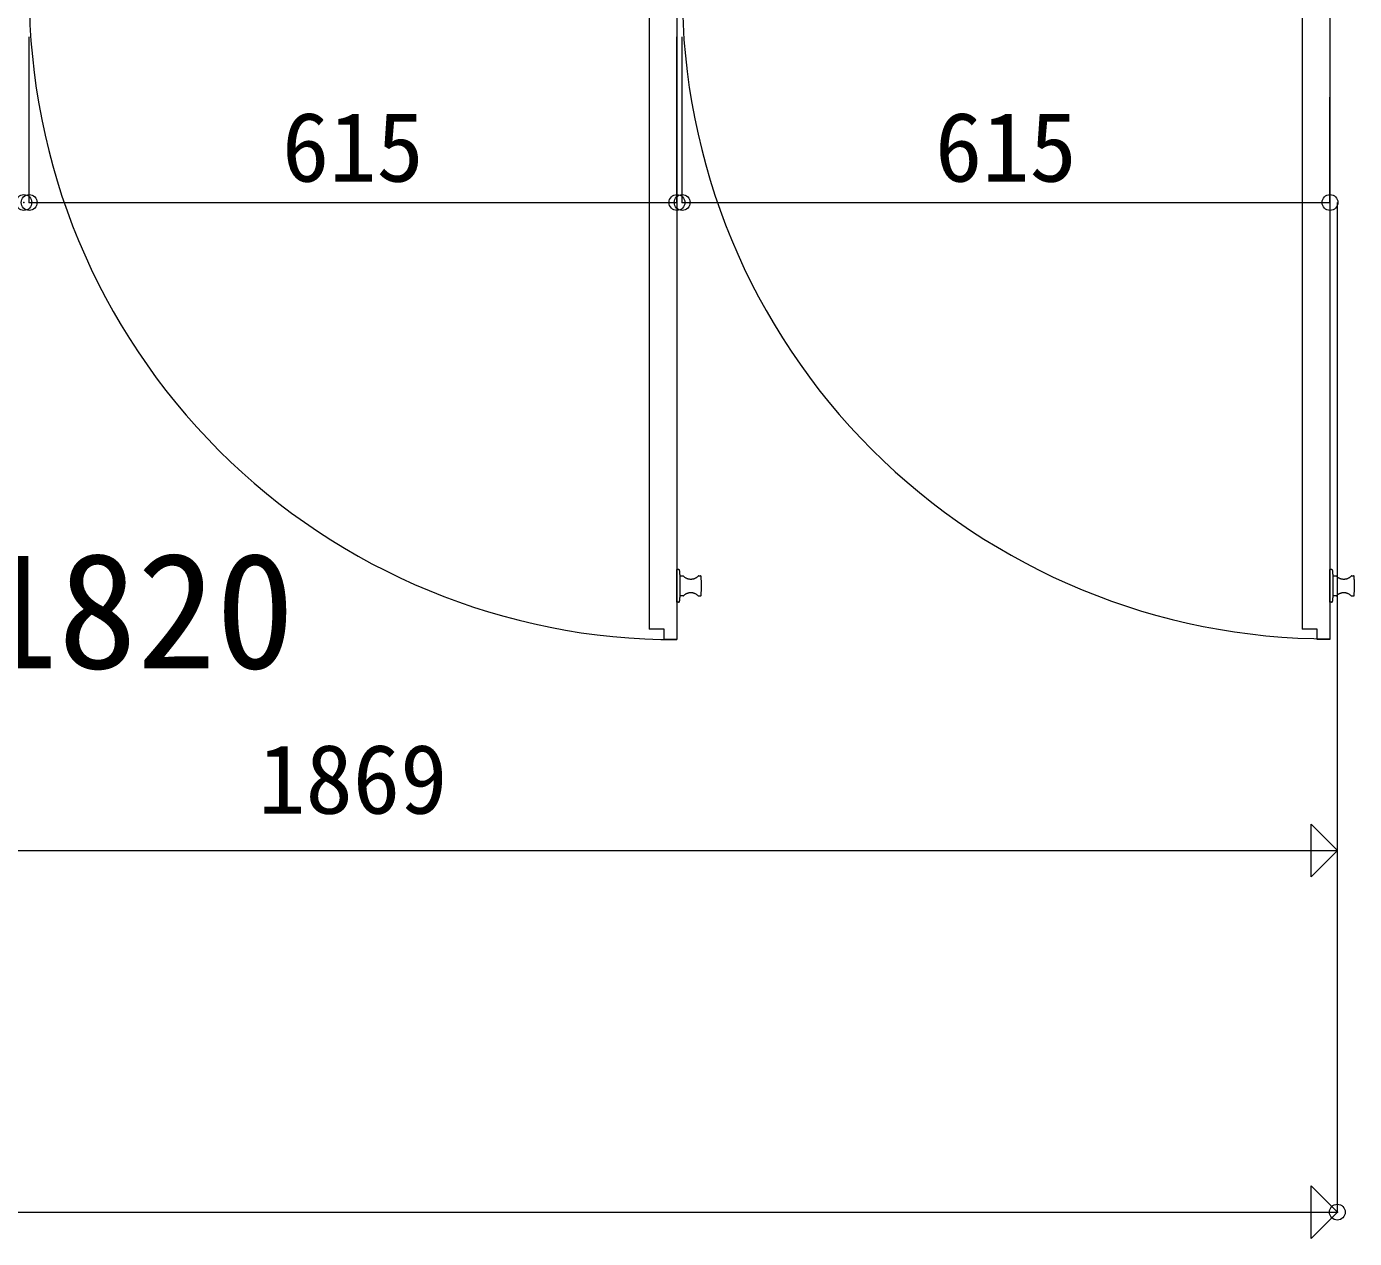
# Model space of a CAD drawing. Units: millimetres at full size, sheet at 1:30. Extents: x -6149 to 5151, y -9003 to 3076.
# Drawn here: x -1996 to -736, y -7099 to -5949 of the extents above; entities that cross this region are included whole.
import ezdxf
from ezdxf.enums import TextEntityAlignment as Align

# ---------------------------------------------------------------- set-up
doc = ezdxf.new("R2010")
doc.units = ezdxf.units.MM
doc.header["$LTSCALE"] = 30
doc.header["$PDMODE"] = 32
doc.header["$PDSIZE"] = 15
doc.linetypes.add('DOUBLE_CHAIN1', pattern=[8.8, 5, -1, 0.6, -0.6, 0.6, -1])
for name, color, linetype, lineweight in [('0-3', 7, 'DOUBLE_CHAIN1', 9), ('0-6', 7, 'Continuous', 9), ('0-8', 7, 'Continuous', 9), ('8-3', 7, 'Continuous', 9)]:
    doc.layers.add(name, color=color, linetype=linetype, lineweight=lineweight)
doc.styles.add('ＭＳ ゴシック', font='')
doc.styles.get('ＭＳ ゴシック').set_extended_font_data('MS Gothic')

msp = doc.modelspace()

# ---------------------------------------------------------------- linework, layer by layer
at = {"layer": '0-3', "color": 3, "linetype": 'Continuous'}
for p, q in [((-1405.06, -5915.58), (-1405.06, -6520.58)), ((-1378.76, -5915.58), (-1378.76, -6530.58)), ((-785.06, -5915.58), (-785.06, -6520.58)), ((-758.76, -5915.58), (-758.76, -6530.58)), ((-1390.76, -6520.58), (-1405.06, -6520.58)), ((-1390.76, -6530.58), (-1390.76, -6520.58)), ((-1378.76, -6530.58), (-1390.76, -6530.58)), ((-770.76, -6520.58), (-785.06, -6520.58)), ((-770.76, -6530.58), (-770.76, -6520.58)), ((-758.76, -6530.58), (-770.76, -6530.58))]:
    msp.add_line(p, q, dxfattribs=at)
at = {"layer": '0-3', "color": 4}
for p, q in [((-1378.76, -6495.08), (-1378.76, -6464.08)), ((-1377.2, -6464.08), (-1378.76, -6464.08)), ((-758.76, -6495.08), (-758.76, -6464.08)), ((-757.2, -6464.08), (-758.76, -6464.08)), ((-1375.76, -6489.14), (-1375.76, -6470.04)), ((-1372.94, -6470.18), (-1375.76, -6470.18)), ((-1358.25, -6470.04), (-1356.26, -6470.04)), ((-755.76, -6489.14), (-755.76, -6470.04)), ((-752.94, -6470.18), (-755.76, -6470.18)), ((-738.25, -6470.04), (-736.26, -6470.04)), ((-1372.94, -6488.98), (-1375.76, -6488.98)), ((-1358.25, -6488.98), (-1356.26, -6488.98)), ((-752.94, -6488.98), (-755.76, -6488.98)), ((-738.25, -6488.98), (-736.26, -6488.98)), ((-1377.2, -6495.08), (-1378.76, -6495.08)), ((-757.2, -6495.08), (-758.76, -6495.08))]:
    msp.add_line(p, q, dxfattribs=at)
at = {"layer": '0-3', "color": 3, "linetype": 'Continuous'}
for centre in [(-1379.56, -5916.38), (-759.56, -5915.58)]:
    msp.add_arc(centre, 614.2, 180, 270.07463, dxfattribs=at)
at = {"layer": '0-3', "color": 4}
for centre, radius, start, end in [((-1377.2, -6465.08), 1, 5.98917, 90), ((-1515.44, -6479.59), 140, 3.91143, 5.98917), ((-757.2, -6465.08), 1, 5.98917, 90), ((-895.44, -6479.59), 140, 3.91143, 5.98917), ((-1372.94, -6470.68), 0.5, 46.91104, 90), ((-1365.6, -6462.83), 10.25, 226.91104, 313.08896), ((-1358.25, -6470.54), 0.5, 90, 133.08896), ((-1356.26, -6470.54), 0.5, 3.19873, 90), ((-1515.51, -6479.44), 160, 359.97374, 3.19873), ((-1515.51, -6479.58), 160, 356.80127, 0.02626), ((-752.94, -6470.68), 0.5, 46.91104, 90), ((-745.6, -6462.83), 10.25, 226.91104, 313.08896), ((-738.25, -6470.54), 0.5, 90, 133.08896), ((-736.26, -6470.54), 0.5, 3.19873, 90), ((-895.51, -6479.44), 160, 359.97374, 3.19873), ((-895.51, -6479.58), 160, 356.80127, 0.02626), ((-1515.44, -6479.59), 140, 354.01359, 356.08857), ((-1372.94, -6488.48), 0.5, 270, 313.08896), ((-1365.6, -6496.33), 10.25, 46.91104, 133.08896), ((-1358.25, -6488.48), 0.5, 226.91104, 270), ((-1356.26, -6488.48), 0.5, 270, 356.80127), ((-895.44, -6479.59), 140, 354.01359, 356.08857), ((-752.94, -6488.48), 0.5, 270, 313.08896), ((-745.6, -6496.33), 10.25, 46.91104, 133.08896), ((-738.25, -6488.48), 0.5, 226.91104, 270), ((-736.26, -6488.48), 0.5, 270, 356.80127), ((-1377.2, -6494.08), 1, 270, 354.01359), ((-757.2, -6494.08), 1, 270, 354.01359)]:
    msp.add_arc(centre, radius, start, end, dxfattribs=at)
at = {"layer": '0-6'}
msp.add_line((-2620.77, -6730.58), (-751.75, -6730.58), dxfattribs=at)
at = {"layer": '0-8'}
for p, q in [((-1993.76, -6115.58), (-1993.76, -5958.3)), ((-1378.76, -6115.58), (-1378.76, -5958.3)), ((-1373.76, -6115.58), (-1373.76, -5958.3)), ((-758.76, -6115.58), (-758.76, -6015.58)), ((-751.75, -7074), (-751.75, -6115.58)), ((-776.75, -6755.58), (-776.75, -6705.58)), ((-751.75, -6730.58), (-776.75, -6705.58)), ((-751.75, -6730.58), (-776.75, -6755.58)), ((-776.75, -7099), (-776.75, -7049)), ((-751.75, -7074), (-776.75, -7049)), ((-4057.79, -7074), (-751.75, -7074)), ((-4057.79, -7074), (-751.75, -7074)), ((-751.75, -7074), (-776.75, -7099))]:
    msp.add_line(p, q, dxfattribs=at)
for p in [(-1998.76, -6115.58), (-1993.76, -6115.58), (-1378.76, -6115.58), (-1373.76, -6115.58), (-758.76, -6115.58), (-751.75, -7074)]:
    msp.add_point(p, dxfattribs=at)
at = {"layer": '8-3'}
for p, q in [((-1993.76, -6115.58), (-1378.76, -6115.58)), ((-1373.76, -6115.58), (-758.76, -6115.58))]:
    msp.add_line(p, q, dxfattribs=at)

# ---------------------------------------------------------------- texts
at = {"layer": '0-8', "style": 'ＭＳ ゴシック'}
for s, height, p in [('615', 65.98, (-1753.76, -6115.58)), ('615', 65.98, (-1133.76, -6115.58)), ('R1820', 110, (-2115.93, -6590.89)), ('1869', 65.98, (-1776.26, -6715.58))]:
    msp.add_text(s, height=height, dxfattribs=at).set_placement(p, align=Align.BOTTOM_LEFT)

doc.saveas('drawing.dxf')
